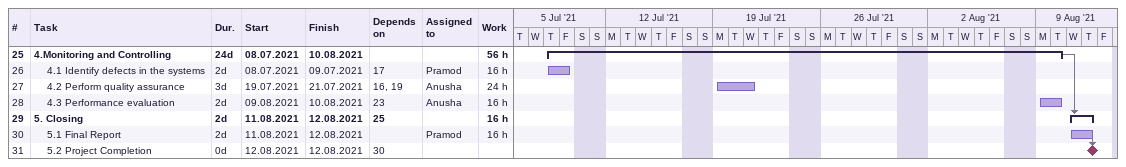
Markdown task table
| ID | Level | Task | Duration | Start | Finish | Predecessors | Resources | Work (h) |
|---|---|---|---|---|---|---|---|---|
| 25 | 1 | **4.Monitoring and Controlling** | 24d | 2021-07-08 | 2021-08-10 |  |  | 56 |
| 26 | 2 | 4.1 Identify defects in the systems | 2d | 2021-07-08 | 2021-07-09 | 17 | Pramod | 16 |
| 27 | 2 | 4.2 Perform quality assurance | 3d | 2021-07-19 | 2021-07-21 | 16, 19 | Anusha | 24 |
| 28 | 2 | 4.3 Performance evaluation | 2d | 2021-08-09 | 2021-08-10 | 23 | Anusha | 16 |
| 29 | 1 | **5. Closing** | 2d | 2021-08-11 | 2021-08-12 | 25 |  | 16 |
| 30 | 2 | 5.1 Final Report | 2d | 2021-08-11 | 2021-08-12 |  | Pramod | 16 |
| 31 | 2 | 5.2 Project Completion | 0d | 2021-08-12 | 2021-08-12 | 30 |  |  |
